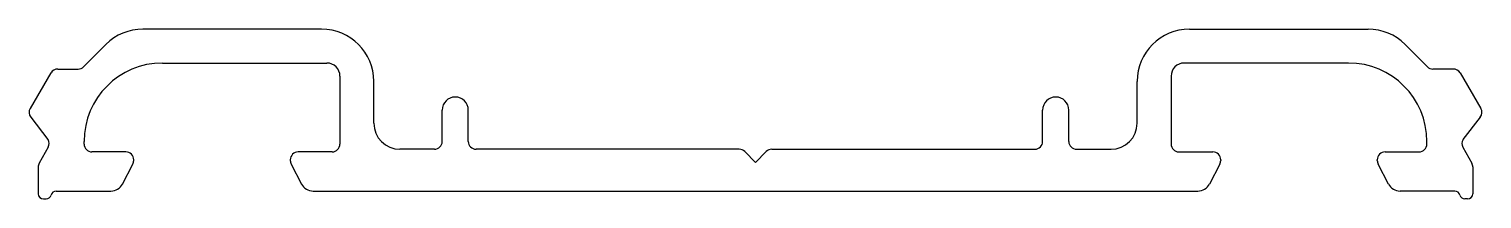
# Model space of a CAD drawing. Extents: x 839.7 to 895.4, y 457.1 to 463.6.
import ezdxf

# ---------------------------------------------------------------- set-up
doc = ezdxf.new("R2010")
doc.units = 0
doc.layers.get('0').update_dxf_attribs({"linetype": 'CONTINUOUS'})

msp = doc.modelspace()

# ---------------------------------------------------------------- linework, layer by layer
at = {"color": 0}
for p, q in [((850.929, 463.578), (844.081, 463.578)), ((884.166, 463.578), (891.014, 463.578)), ((842.667, 462.992), (841.811, 462.136)), ((892.428, 462.992), (893.284, 462.136)), ((840.82, 462.049), (841.599, 462.049)), ((844.829, 462.278), (851.129, 462.278)), ((890.266, 462.278), (883.966, 462.278)), ((894.275, 462.049), (893.496, 462.049)), ((840.561, 461.901), (839.762, 460.543)), ((851.629, 461.778), (851.629, 459.178)), ((852.929, 459.978), (852.929, 461.578)), ((882.166, 459.978), (882.166, 461.578)), ((883.466, 461.778), (883.466, 459.178)), ((894.534, 461.901), (895.333, 460.543)), ((855.547, 459.278), (855.547, 460.478)), ((856.547, 459.278), (856.547, 460.478)), ((878.547, 459.278), (878.547, 460.478)), ((879.547, 459.278), (879.547, 460.478)), ((839.784, 460.207), (840.446, 459.35)), ((895.311, 460.207), (894.648, 459.35)), ((841.829, 459.178), (841.829, 459.278)), ((893.266, 459.178), (893.266, 459.278)), ((840.448, 459.057), (840.109, 458.445)), ((843.429, 458.878), (842.129, 458.878)), ((851.329, 458.878), (850.029, 458.878)), ((855.247, 458.978), (853.929, 458.978)), ((866.923, 458.978), (856.847, 458.978)), ((867.547, 458.478), (867.135, 458.89)), ((867.547, 458.478), (867.96, 458.89)), ((868.172, 458.978), (878.247, 458.978)), ((879.847, 458.978), (881.166, 458.978)), ((883.766, 458.878), (885.066, 458.878)), ((891.666, 458.878), (892.966, 458.878)), ((894.647, 459.057), (894.986, 458.445)), ((840.071, 458.3), (840.071, 457.278)), ((843.298, 457.648), (843.695, 458.413)), ((843.729, 458.551), (843.729, 458.578)), ((849.729, 458.578), (849.729, 458.551)), ((849.762, 458.413), (850.159, 457.648)), ((885.333, 458.413), (884.936, 457.648)), ((885.366, 458.578), (885.366, 458.551)), ((891.366, 458.551), (891.366, 458.578)), ((891.796, 457.648), (891.4, 458.413)), ((895.023, 458.3), (895.023, 457.278)), ((840.271, 457.078), (840.371, 457.078)), ((840.759, 457.378), (842.855, 457.378)), ((850.603, 457.378), (884.492, 457.378)), ((894.336, 457.378), (892.24, 457.378)), ((894.823, 457.078), (894.723, 457.078))]:
    msp.add_line(p, q, dxfattribs=at)
for centre, radius, start, end in [((844.081, 461.578), 2, 90, 135), ((850.929, 461.578), 2, 0, 90), ((884.166, 461.578), 2, 90, 180), ((891.014, 461.578), 2, 45, 90), ((840.82, 461.749), 0.3, 90, 149.5316), ((841.599, 462.349), 0.3, 270, 315), ((844.829, 459.278), 3, 90, 180), ((851.129, 461.778), 0.5, 0, 90), ((883.966, 461.778), 0.5, 90, 180), ((890.266, 459.278), 3, 0, 90), ((893.496, 462.349), 0.3, 225, 270), ((894.275, 461.749), 0.3, 30.4684, 90), ((856.047, 460.478), 0.5, 90, 180), ((856.047, 460.478), 0.5, 0, 90), ((879.047, 460.478), 0.5, 90, 180), ((879.047, 460.478), 0.5, 0, 90), ((840.021, 460.391), 0.3, 149.5316, 217.7126), ((895.074, 460.391), 0.3, 322.2874, 30.4684), ((853.929, 459.978), 1, 180, 270), ((881.166, 459.978), 1, 270, 0), ((840.185, 459.203), 0.3, 331.0564, 29.3687), ((842.129, 459.178), 0.3, 180, 270), ((851.329, 459.178), 0.3, 270, 0), ((855.247, 459.278), 0.3, 270, 0), ((856.847, 459.278), 0.3, 180, 270), ((878.247, 459.278), 0.3, 270, 0), ((879.847, 459.278), 0.3, 180, 270), ((883.766, 459.178), 0.3, 180, 270), ((892.966, 459.178), 0.3, 270, 0), ((894.91, 459.203), 0.3, 150.6313, 208.9436), ((843.429, 458.578), 0.3, 0, 90), ((850.029, 458.578), 0.3, 90, 180), ((866.923, 458.678), 0.3, 45, 90), ((868.172, 458.678), 0.3, 90, 135), ((885.066, 458.578), 0.3, 0, 90), ((891.666, 458.578), 0.3, 90, 180), ((840.371, 458.3), 0.3, 151.0564, 180), ((843.429, 458.551), 0.3, 332.6083, 0), ((850.029, 458.551), 0.3, 180, 207.3917), ((885.066, 458.551), 0.3, 332.6083, 0), ((891.666, 458.551), 0.3, 180, 207.3917), ((894.723, 458.3), 0.3, 0, 28.9436), ((842.855, 457.878), 0.5, 270, 332.6083), ((850.603, 457.878), 0.5, 207.3917, 270), ((884.492, 457.878), 0.5, 270, 332.6083), ((892.24, 457.878), 0.5, 207.3917, 270), ((840.271, 457.278), 0.2, 180, 270), ((840.371, 457.278), 0.2, 270, 345.5225), ((840.759, 457.178), 0.2, 90, 165.5225), ((894.336, 457.178), 0.2, 14.4775, 90), ((894.723, 457.278), 0.2, 194.4775, 270), ((894.823, 457.278), 0.2, 270, 0)]:
    msp.add_arc(centre, radius, start, end, dxfattribs=at)

doc.saveas('drawing.dxf')
